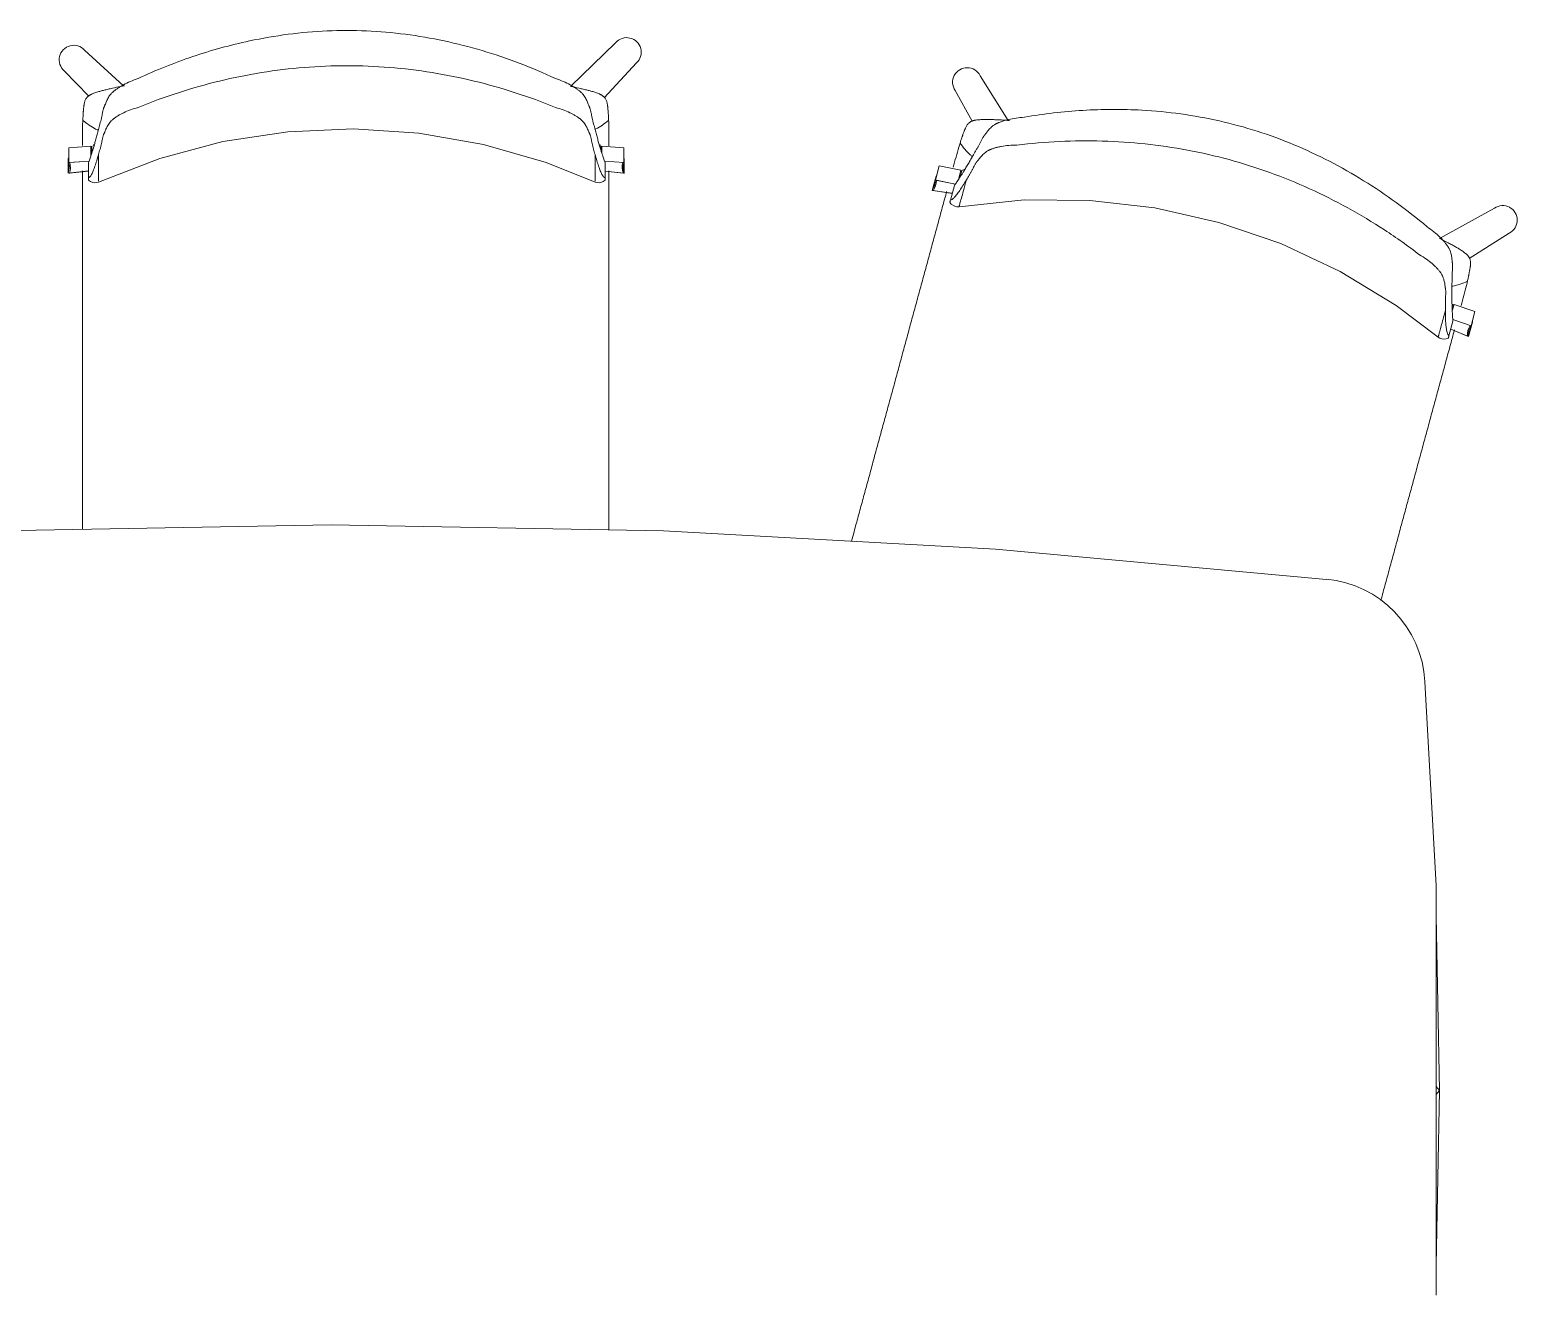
# Model space of a CAD drawing. Header units: millimetres. Extents: x 90978 to 295199, y -4084 to 97293.
# Drawn here: x 180980 to 182321, y 18330 to 19471 of the extents above; entities that cross this region are included whole.
import ezdxf

# ---------------------------------------------------------------- set-up
doc = ezdxf.new("R2010")
doc.units = ezdxf.units.MM
doc.header["$MEASUREMENT"] = 0
doc.layers.get('0').update_dxf_attribs({"linetype": 'CONTINUOUS'})
for name, color, linetype, lineweight in [('A-DETL-THIN', 8, 'CONTINUOUS', 9), ('G-IMPT', 8, 'CONTINUOUS', 9), ('I-FURN', 8, 'CONTINUOUS', 9)]:
    doc.layers.add(name, color=color, linetype=linetype, lineweight=lineweight)

# ---------------------------------------------------------------- blocks, each defined once
blk = doc.blocks.new('Synergy Type 3 - Desk Type 3_dwg_Family - 580997-310579-_3D_-V208-Level 0')
at = {"layer": 'G-IMPT'}
for p, q in [((-408.5, 2137.6), (-251.1, 2140.5)), ((-251.1, 2140.5), (-254.6, 2137.6)), ((-251.1, 2140.5), (-93.6, 2137.6)), ((-251.1, 2140.5), (-247.5, 2137.6))]:
    blk.add_line(p, q, dxfattribs=at)

msp = doc.modelspace()

# ---------------------------------------------------------------- linework, layer by layer
at = {"layer": 'A-DETL-THIN'}
for p, q in [((181251.3, 19025), (180951.6, 19019.5)), ((181551.1, 19019.5), (181251.3, 19025)), ((181850.4, 19003.1), (181551.1, 19019.5)), ((182148.9, 18975.8), (181850.4, 19003.1)), ((182247.9, 18699.5), (182237.7, 18883.8)), ((182247.9, 18330.5), (182247.9, 18699.5))]:
    msp.add_line(p, q, dxfattribs=at)
msp.add_arc((182140, 18878.4), 97.9, 3.1643, 84.7818, dxfattribs=at)
at = {"layer": 'I-FURN'}
for p, q in [((181064, 19420.6), (181028.9, 19452.8)), ((181507.9, 19459.5), (181467.2, 19420.1)), ((181497.6, 19409.8), (181526.6, 19441.3)), ((181010.7, 19434.1), (181032.8, 19411.3)), ((181862, 19389.4), (181836.6, 19429.7)), ((181814.1, 19416.5), (181829.5, 19388.7)), ((181153.8, 19370.4), (181212.3, 19379.3)), ((181212.3, 19379.3), (181271.4, 19381.9)), ((181271.4, 19381.9), (181330.4, 19378.1)), ((181330.4, 19378.1), (181388.6, 19367.9)), ((181014.7, 19364.8), (181034.6, 19366.2)), ((181014.7, 19351.5), (181014.7, 19364.8)), ((181034.6, 19366.2), (181034.6, 19357.4)), ((181035.5, 19366.2), (181035.5, 19360.3)), ((181096.7, 19355.2), (181153.8, 19370.4)), ((181388.6, 19367.9), (181445.4, 19351.4)), ((181494.5, 19363.2), (181494.5, 19366.2)), ((181495.4, 19366.2), (181515.3, 19364.8)), ((181495.4, 19360.3), (181495.4, 19366.2)), ((181515.3, 19364.8), (181515.3, 19351.5)), ((181014.3, 19355.1), (181014.3, 19341.8)), ((181033, 19352.8), (181014.7, 19351.5)), ((181033, 19352.7), (181015.6, 19351.5)), ((181032.5, 19351.2), (181032.5, 19337.6)), ((181041.6, 19333.9), (181096.7, 19355.2)), ((181445.4, 19351.4), (181489.3, 19333.9)), ((181515.3, 19351.5), (181497.9, 19352.7)), ((181498.5, 19351.2), (181498.5, 19337.6)), ((181515.6, 19341.8), (181515.6, 19355.1)), ((181796.3, 19335.7), (181799.8, 19348.6)), ((181799.8, 19348.6), (181819.3, 19344.7)), ((181819.3, 19344.7), (181817, 19336.2)), ((181820.2, 19344.4), (181818.7, 19338.7)), ((181014.3, 19341.8), (181032.5, 19344)), ((181015.3, 19341.8), (181032.5, 19343.8)), ((181034.2, 19334.3), (181032.5, 19335.5)), ((181036.4, 19333.5), (181034.2, 19334.3)), ((181037.9, 19333.3), (181036.4, 19333.5)), ((181039.8, 19333.4), (181037.9, 19333.3)), ((181041.6, 19333.9), (181039.8, 19333.4)), ((181489.3, 19333.9), (181491.2, 19333.4)), ((181491.2, 19333.4), (181493, 19333.3)), ((181493, 19333.3), (181494.5, 19333.5)), ((181494.5, 19333.5), (181496.7, 19334.3)), ((181496.7, 19334.3), (181498.5, 19335.5)), ((181498.5, 19343.8), (181515.6, 19341.8)), ((181498.5, 19343.7), (181514.7, 19341.8)), ((181796.9, 19339.3), (181793.4, 19326.4)), ((181814.3, 19332.1), (181796.3, 19335.7)), ((181814.2, 19332), (181797.2, 19335.5)), ((181813.4, 19330.8), (181809.8, 19317.6)), ((181793.4, 19326.4), (181811.4, 19323.8)), ((181794.3, 19326.2), (181811.4, 19323.6)), ((181817.6, 19311.7), (181876.4, 19317.8)), ((181876.4, 19317.8), (181935.5, 19317.4)), ((181935.5, 19317.4), (181994.2, 19310.7)), ((181810.6, 19314), (181809.2, 19315.6)), ((181812.5, 19312.7), (181810.6, 19314)), ((181813.9, 19312.1), (181812.5, 19312.7)), ((181815.7, 19311.7), (181813.9, 19312.1)), ((181817.6, 19311.7), (181815.7, 19311.7)), ((181994.2, 19310.7), (182051.9, 19297.6)), ((182300.5, 19310.4), (182250.9, 19283)), ((182051.9, 19297.6), (182107.9, 19278.4)), ((182107.9, 19278.4), (182161.4, 19253.3)), ((182277.6, 19265.1), (182313.8, 19287.9)), ((182161.4, 19253.3), (182211.9, 19222.5)), ((182262.3, 19221), (182263.1, 19223.9)), ((182262.4, 19217.9), (182264, 19223.6)), ((182264, 19223.6), (182282.8, 19217.1)), ((182211.9, 19222.5), (182249.7, 19194.1)), ((182279.3, 19204.2), (182262.9, 19209.9)), ((182282.8, 19217.1), (182279.3, 19204.2)), ((182263, 19208.4), (182259.4, 19195.2)), ((182261, 19201.3), (182277.1, 19194.8)), ((182261, 19201.2), (182276.2, 19195)), ((182277.1, 19194.8), (182280.6, 19207.6)), ((182249.7, 19194.1), (182251.3, 19193.2)), ((182251.3, 19193.2), (182253.1, 19192.6)), ((182253.1, 19192.6), (182254.6, 19192.4)), ((182254.6, 19192.4), (182256.8, 19192.5)), ((182256.8, 19192.5), (182258.9, 19193.2))]:
    msp.add_line(p, q, dxfattribs=at)
for centre, start, end in [((181019.2, 19444.1), 41.9896, 229.6059), ((181517.9, 19451), 311.9662, 139.5824), ((181824.9, 19423.9), 26.7636, 214.3798), ((182307.9, 19299.6), 296.7401, 124.3564)]:
    msp.add_arc(centre, 13.1, start, end, dxfattribs=at)
for centre, major_axis, start_param, end_param in [((180997.8, 19360.5), (-17.4, 0), 2.819103, 2.902745), ((180997.8, 19347.2), (-17.4, 0), 2.819103, 3.398599), ((180998.8, 19347.1), (-17.4, 0), 2.819103, 3.398599), ((181531.2, 19347.2), (-17.4, 0), 6.026179, 6.605675), ((181532.1, 19347.1), (-17.4, 0), 6.026179, 6.605675), ((181532.1, 19360.5), (-17.4, 0), 0.238848, 0.322489), ((181778.9, 19336), (-16.8, 4.6), 2.819103, 3.398599), ((181779.8, 19335.7), (-16.8, 4.6), 2.819103, 3.398599), ((181782.4, 19348.8), (-16.8, 4.6), 2.819103, 2.902745), ((182293.5, 19195.9), (-16.8, 4.6), 6.026179, 6.605675), ((182294.4, 19195.6), (-16.8, 4.6), 6.026179, 6.605675), ((182297.9, 19208.5), (-16.8, 4.6), 0.238848, 0.322489)]:
    msp.add_ellipse(centre, major_axis=major_axis, ratio=0.978487, start_param=start_param, end_param=end_param, dxfattribs=at)
for points, knots in [([(181077.3, 19427.3), (181093.4, 19434.8), (181126.2, 19448), (181183.2, 19463.7), (181247.7, 19472.2), (181318.6, 19469.1), (181376.4, 19456.6), (181421.2, 19441.5), (181442.9, 19432.3), (181453.6, 19427.3)], [-1, -1, -1, -1, -0.863636, -0.727273, -0.545455, -0.363636, -0.181818, -0.090909, 0, 0, 0, 0]), ([(181453.6, 19401.2), (181441.7, 19406.1), (181417.5, 19414.9), (181367.9, 19429), (181304.2, 19439.3), (181226.7, 19439.3), (181163, 19429), (181113.4, 19414.9), (181089.3, 19406.1), (181077.3, 19401.2)], [-1, -1, -1, -1, -0.9, -0.8, -0.6, -0.4, -0.2, -0.1, 0, 0, 0, 0]), ([(181034.9, 19358.4), (181035.6, 19360.2), (181036.6, 19363.5), (181038.1, 19368.5), (181039.2, 19372.6), (181040.4, 19376.8), (181041.5, 19381.3), (181042.6, 19385.4), (181043.5, 19388.7), (181044.1, 19390.9), (181044.5, 19392.6), (181044.8, 19394.3), (181045, 19395.9), (181045.4, 19397.7), (181045.7, 19399), (181046.1, 19400.2), (181046.4, 19401.1), (181046.6, 19401.6), (181046.8, 19401.9), (181046.9, 19402.3), (181047.1, 19402.8), (181047.5, 19403.7), (181048, 19405.1), (181048.7, 19406.7), (181049.5, 19408.4), (181050.4, 19410.1), (181051.5, 19411.8), (181052.7, 19413.3), (181053.6, 19414.2), (181054.2, 19414.8), (181054.7, 19415.2), (181055.1, 19415.6), (181055.8, 19416.2), (181057, 19417.1), (181058.9, 19418.5), (181061.4, 19420.1), (181065, 19422.1), (181070.1, 19424.6), (181074.8, 19426.4), (181077.3, 19427.3)], [0, 0, 0, 0, 0.142857, 0.214286, 0.285714, 0.357143, 0.428571, 0.5, 0.535714, 0.571429, 0.589286, 0.607143, 0.642857, 0.660714, 0.678571, 0.696429, 0.705357, 0.709821, 0.714286, 0.71875, 0.723214, 0.732143, 0.75, 0.767857, 0.785714, 0.803571, 0.821429, 0.839286, 0.848214, 0.852679, 0.857143, 0.861607, 0.866071, 0.875, 0.892857, 0.910714, 0.928571, 0.964286, 1, 1, 1, 1]), ([(181453.6, 19427.3), (181456.1, 19426.4), (181460.9, 19424.6), (181466, 19422.1), (181469.6, 19420.1), (181472, 19418.5), (181473.9, 19417.1), (181475.1, 19416.2), (181475.8, 19415.6), (181476.3, 19415.2), (181476.7, 19414.8), (181477.3, 19414.2), (181478.3, 19413.3), (181479.4, 19411.8), (181480.5, 19410.1), (181481.5, 19408.4), (181482.2, 19406.7), (181482.9, 19405.1), (181483.4, 19403.7), (181483.8, 19402.8), (181484, 19402.3), (181484.2, 19401.9), (181484.3, 19401.6), (181484.5, 19401.1), (181484.8, 19400.2), (181485.2, 19399), (181485.5, 19397.7), (181485.9, 19395.9), (181486.2, 19394.3), (181486.5, 19392.6), (181486.8, 19391.3), (181487.1, 19390), (181487.5, 19388.3), (181488.3, 19385.4), (181489.4, 19381.3), (181490.6, 19376.8), (181491.7, 19372.6), (181492.8, 19368.5), (181493.9, 19364.7), (181495, 19361.3), (181495.7, 19359.3), (181496, 19358.4)], [0, 0, 0, 0, 0.035714, 0.071429, 0.089286, 0.107143, 0.125, 0.133929, 0.138393, 0.142857, 0.147321, 0.151786, 0.160714, 0.178571, 0.196429, 0.214286, 0.232143, 0.25, 0.267857, 0.276786, 0.28125, 0.285714, 0.290179, 0.294643, 0.303571, 0.321429, 0.339286, 0.357143, 0.392857, 0.410714, 0.428571, 0.446429, 0.464286, 0.5, 0.571429, 0.642857, 0.714286, 0.785714, 0.857143, 0.928571, 1, 1, 1, 1]), ([(181027.4, 19389.5), (181027.4, 19390.6), (181027.5, 19392.3), (181027.7, 19394.2), (181027.7, 19395.3), (181027.8, 19396.2), (181027.8, 19397), (181027.9, 19398), (181028, 19399.2), (181028.1, 19400.4), (181028.2, 19401.3), (181028.3, 19401.8), (181028.3, 19402.2), (181028.4, 19402.6), (181028.4, 19403.1), (181028.6, 19404), (181028.8, 19405.2), (181029.1, 19406.5), (181029.5, 19407.8), (181030.2, 19409), (181031.1, 19410.2), (181032, 19411.1), (181032.9, 19411.7), (181033.6, 19412.2), (181034.3, 19412.6), (181035.3, 19413.1), (181036.6, 19413.6), (181038.3, 19414.3), (181040, 19414.9), (181041.8, 19415.4), (181043.4, 19415.9), (181044.9, 19416.3), (181046.6, 19416.7), (181048.4, 19417.2), (181050.9, 19417.8), (181055.3, 19418.8), (181059.1, 19419.6), (181061.4, 19420.1)], [0, 0, 0, 0, 0.0625, 0.09375, 0.109375, 0.125, 0.140625, 0.15625, 0.1875, 0.21875, 0.234375, 0.242188, 0.25, 0.257812, 0.265625, 0.28125, 0.3125, 0.34375, 0.375, 0.40625, 0.4375, 0.46875, 0.484375, 0.5, 0.515625, 0.53125, 0.5625, 0.59375, 0.625, 0.65625, 0.6875, 0.71875, 0.75, 0.78125, 0.8125, 0.875, 1, 1, 1, 1]), ([(181467.6, 19420.1), (181469.9, 19419.6), (181473.7, 19418.8), (181478.1, 19417.8), (181480.6, 19417.2), (181482.4, 19416.7), (181484.1, 19416.3), (181485.7, 19415.9), (181487.2, 19415.4), (181489, 19414.9), (181490.8, 19414.3), (181492.4, 19413.6), (181493.8, 19413.1), (181494.7, 19412.6), (181495.4, 19412.2), (181496.1, 19411.7), (181497, 19411.1), (181497.9, 19410.2), (181498.8, 19409), (181499.5, 19407.8), (181499.9, 19406.5), (181500.2, 19405.2), (181500.5, 19404), (181500.6, 19403.1), (181500.7, 19402.6), (181500.7, 19402.2), (181500.8, 19401.8), (181500.8, 19401.3), (181500.9, 19400.4), (181501, 19399.2), (181501.1, 19398), (181501.2, 19397), (181501.2, 19396.2), (181501.3, 19395.3), (181501.4, 19394.2), (181501.5, 19392.3), (181501.6, 19390.6), (181501.6, 19389.5)], [0, 0, 0, 0, 0.125, 0.1875, 0.21875, 0.25, 0.28125, 0.3125, 0.34375, 0.375, 0.40625, 0.4375, 0.46875, 0.484375, 0.5, 0.515625, 0.53125, 0.5625, 0.59375, 0.625, 0.65625, 0.6875, 0.71875, 0.734375, 0.742188, 0.75, 0.757812, 0.765625, 0.78125, 0.8125, 0.84375, 0.859375, 0.875, 0.890625, 0.90625, 0.9375, 1, 1, 1, 1]), ([(181077.3, 19401.2), (181074.8, 19400.5), (181070.2, 19399), (181065.1, 19396.9), (181061.5, 19395.1), (181059.1, 19393.7), (181057.2, 19392.5), (181056, 19391.6), (181055.3, 19391.1), (181054.9, 19390.7), (181054.4, 19390.3), (181053.8, 19389.8), (181052.8, 19388.9), (181051.6, 19387.5), (181050.4, 19385.8), (181049.5, 19384.1), (181048.6, 19382.4), (181047.9, 19380.7), (181047.4, 19379.5), (181047, 19378.6), (181046.8, 19378.1), (181046.6, 19377.8), (181046.5, 19377.4), (181046.3, 19377), (181045.9, 19376.2), (181045.6, 19375.2), (181045.3, 19374), (181045, 19372.5), (181044.7, 19371.1), (181044.5, 19369.6), (181044.2, 19368.4), (181043.9, 19367.2), (181043.4, 19365.6), (181042.7, 19362.8), (181042, 19360.5), (181041.6, 19358.9)], [0, 0, 0, 0, 0.0625, 0.125, 0.15625, 0.1875, 0.21875, 0.234375, 0.242188, 0.25, 0.257812, 0.265625, 0.28125, 0.3125, 0.34375, 0.375, 0.40625, 0.4375, 0.46875, 0.484375, 0.492188, 0.5, 0.507812, 0.515625, 0.53125, 0.5625, 0.59375, 0.625, 0.6875, 0.71875, 0.75, 0.78125, 0.8125, 0.875, 1, 1, 1, 1]), ([(181489.3, 19358.9), (181488.9, 19360.5), (181488.2, 19362.8), (181487.5, 19365.6), (181487.1, 19367.2), (181486.7, 19368.4), (181486.5, 19369.6), (181486.2, 19371.1), (181486, 19372.5), (181485.6, 19374), (181485.3, 19375.2), (181485, 19376.2), (181484.7, 19377), (181484.5, 19377.4), (181484.3, 19377.8), (181484.1, 19378.1), (181483.9, 19378.6), (181483.5, 19379.5), (181483, 19380.7), (181482.3, 19382.4), (181481.5, 19384.1), (181480.5, 19385.8), (181479.3, 19387.5), (181478.1, 19388.9), (181477.1, 19389.8), (181476.5, 19390.3), (181476.1, 19390.7), (181475.6, 19391.1), (181474.9, 19391.6), (181473.7, 19392.5), (181471.8, 19393.7), (181469.4, 19395.1), (181465.8, 19396.9), (181460.7, 19399), (181456.1, 19400.5), (181453.6, 19401.2)], [0, 0, 0, 0, 0.125, 0.1875, 0.21875, 0.25, 0.28125, 0.3125, 0.375, 0.40625, 0.4375, 0.46875, 0.484375, 0.492188, 0.5, 0.507812, 0.515625, 0.53125, 0.5625, 0.59375, 0.625, 0.65625, 0.6875, 0.71875, 0.734375, 0.742188, 0.75, 0.757812, 0.765625, 0.78125, 0.8125, 0.84375, 0.875, 0.9375, 1, 1, 1, 1]), ([(181876.6, 19392.4), (181894.1, 19395.4), (181929.2, 19399.5), (181988.3, 19399.8), (182052.8, 19391), (182120.4, 19369.4), (182172.9, 19342.1), (182212.1, 19315.8), (182230.7, 19301.2), (182239.7, 19293.6)], [-1, -1, -1, -1, -0.863636, -0.727273, -0.545455, -0.363636, -0.181818, -0.090909, 0, 0, 0, 0]), ([(181027.4, 19389.5), (181029.3, 19388), (181033.1, 19385.1), (181037.8, 19382.3), (181040.6, 19380.9), (181041.4, 19380.6)], [0, 0, 0, 0, 0.02777778, 0.05555556, 0.06696683, 0.06696683, 0.06696683, 0.06696683]), ([(181489, 19381.2), (181489.3, 19381.4), (181491.7, 19382.6), (181496, 19385.1), (181499.8, 19388), (181501.6, 19389.5)], [0.93933321, 0.93933321, 0.93933321, 0.93933321, 0.94444444, 0.97222222, 1, 1, 1, 1]), ([(181817.6, 19337), (181818.7, 19338.7), (181820.6, 19341.5), (181823.3, 19346), (181825.5, 19349.6), (181827.7, 19353.4), (181830, 19357.4), (181832.1, 19361.1), (181833.8, 19364.1), (181834.9, 19366), (181835.8, 19367.5), (181836.5, 19369.1), (181837.2, 19370.6), (181838, 19372.2), (181838.7, 19373.4), (181839.4, 19374.5), (181839.9, 19375.2), (181840.2, 19375.6), (181840.5, 19376), (181840.7, 19376.3), (181841.1, 19376.7), (181841.7, 19377.5), (181842.5, 19378.6), (181843.6, 19380.1), (181844.8, 19381.5), (181846.1, 19382.9), (181847.6, 19384.3), (181849.1, 19385.3), (181850.3, 19386), (181851, 19386.4), (181851.6, 19386.7), (181852.2, 19387), (181852.9, 19387.3), (181854.3, 19387.9), (181856.5, 19388.7), (181859.3, 19389.6), (181863.3, 19390.6), (181868.9, 19391.7), (181874, 19392.2), (181876.6, 19392.4)], [0, 0, 0, 0, 0.142857, 0.214286, 0.285714, 0.357143, 0.428571, 0.5, 0.535714, 0.571429, 0.589286, 0.607143, 0.642857, 0.660714, 0.678571, 0.696429, 0.705357, 0.709821, 0.714286, 0.71875, 0.723214, 0.732143, 0.75, 0.767857, 0.785714, 0.803571, 0.821429, 0.839286, 0.848214, 0.852679, 0.857143, 0.861607, 0.866071, 0.875, 0.892857, 0.910714, 0.928571, 0.964286, 1, 1, 1, 1]), ([(181818.5, 19369.1), (181818.9, 19370.1), (181819.4, 19371.7), (181820, 19373.5), (181820.4, 19374.6), (181820.6, 19375.4), (181820.9, 19376.1), (181821.2, 19377.1), (181821.6, 19378.2), (181822.1, 19379.4), (181822.4, 19380.2), (181822.6, 19380.7), (181822.7, 19381.1), (181822.9, 19381.4), (181823.1, 19381.9), (181823.5, 19382.7), (181824, 19383.8), (181824.7, 19385), (181825.4, 19386.1), (181826.3, 19387.1), (181827.5, 19388), (181828.7, 19388.7), (181829.7, 19389.1), (181830.5, 19389.3), (181831.2, 19389.5), (181832.3, 19389.7), (181833.7, 19389.9), (181835.5, 19390.1), (181837.4, 19390.2), (181839.2, 19390.3), (181840.9, 19390.3), (181842.5, 19390.3), (181844.2, 19390.3), (181846.1, 19390.3), (181848.6, 19390.2), (181853.2, 19390), (181857, 19389.8), (181859.4, 19389.7)], [0, 0, 0, 0, 0.0625, 0.09375, 0.109375, 0.125, 0.140625, 0.15625, 0.1875, 0.21875, 0.234375, 0.242188, 0.25, 0.257812, 0.265625, 0.28125, 0.3125, 0.34375, 0.375, 0.40625, 0.4375, 0.46875, 0.484375, 0.5, 0.515625, 0.53125, 0.5625, 0.59375, 0.625, 0.65625, 0.6875, 0.71875, 0.75, 0.78125, 0.8125, 0.875, 1, 1, 1, 1]), ([(182232.8, 19268.4), (182222.6, 19276.3), (182201.6, 19291.1), (182157.4, 19317.7), (182098.7, 19344.4), (182023.9, 19364.8), (181959.7, 19371.5), (181908.2, 19371), (181882.6, 19368.8), (181869.8, 19367.3)], [-1, -1, -1, -1, -0.9, -0.8, -0.6, -0.4, -0.2, -0.1, 0, 0, 0, 0]), ([(181041.6, 19334.6), (181041.6, 19334.9), (181041.6, 19335.5), (181041.6, 19337.5), (181041.6, 19341.4), (181041.6, 19348.6), (181041.6, 19355.1), (181041.6, 19358.9)], [0.4444444, 0.4444444, 0.4444444, 0.4444444, 0.5138889, 0.5833333, 0.7222222, 0.8611111, 1, 1, 1, 1]), ([(181489.3, 19358.9), (181489.3, 19355.9), (181489.3, 19350.5), (181489.3, 19344.1), (181489.3, 19339.4), (181489.3, 19336.7), (181489.3, 19335.3), (181489.3, 19334.8), (181489.3, 19334.6)], [0, 0, 0, 0, 0.1111111, 0.2222222, 0.3333333, 0.4444444, 0.5, 0.5555556, 0.5555556, 0.5555556, 0.5555556]), ([(181818.5, 19369.1), (181819.9, 19367.1), (181822.8, 19363.3), (181826.6, 19359.4), (181829, 19357.3), (181829.7, 19356.8)], [0, 0, 0, 0, 0.02777778, 0.05555556, 0.06696683, 0.06696683, 0.06696683, 0.06696683]), ([(181869.8, 19367.3), (181867.2, 19367.2), (181862.3, 19367), (181856.9, 19366.3), (181852.9, 19365.5), (181850.2, 19364.8), (181848.1, 19364.1), (181846.7, 19363.6), (181845.9, 19363.3), (181845.3, 19363), (181844.8, 19362.8), (181844.1, 19362.4), (181842.9, 19361.8), (181841.4, 19360.7), (181839.8, 19359.4), (181838.4, 19358), (181837.2, 19356.6), (181836, 19355.2), (181835.2, 19354.1), (181834.6, 19353.4), (181834.2, 19353), (181834, 19352.7), (181833.7, 19352.4), (181833.4, 19352), (181832.9, 19351.3), (181832.3, 19350.4), (181831.7, 19349.4), (181831, 19348), (181830.4, 19346.7), (181829.8, 19345.3), (181829.2, 19344.3), (181828.6, 19343.2), (181827.7, 19341.8), (181826.3, 19339.3), (181825, 19337.2), (181824.2, 19335.8)], [0, 0, 0, 0, 0.0625, 0.125, 0.15625, 0.1875, 0.21875, 0.234375, 0.242188, 0.25, 0.257812, 0.265625, 0.28125, 0.3125, 0.34375, 0.375, 0.40625, 0.4375, 0.46875, 0.484375, 0.492188, 0.5, 0.507812, 0.515625, 0.53125, 0.5625, 0.59375, 0.625, 0.6875, 0.71875, 0.75, 0.78125, 0.8125, 0.875, 1, 1, 1, 1]), ([(181027.2, 19021), (181027.2, 19022.7), (181027.2, 19029.4), (181027.2, 19040.9), (181027.2, 19055.6), (181027.2, 19070.4), (181027.2, 19085.6), (181027.2, 19101), (181027.2, 19116.1), (181027.2, 19128.7), (181027.2, 19138.8), (181027.2, 19146.4), (181027.2, 19154), (181027.2, 19164.1), (181027.2, 19176.4), (181027.2, 19188.8), (181027.2, 19198.7), (181027.2, 19206.3), (181027.2, 19213.9), (181027.2, 19223.9), (181027.2, 19236.3), (181027.2, 19248.8), (181027.2, 19258.9), (181027.2, 19266.6), (181027.2, 19274.2), (181027.2, 19284.3), (181027.2, 19296.8), (181027.2, 19311.8), (181027.2, 19327.3), (181027.2, 19338), (181027.2, 19343.6), (181027.2, 19344.1)], [-0.8699146, -0.8699146, -0.8699146, -0.8699146, -0.8571429, -0.8214286, -0.7857143, -0.75, -0.7142857, -0.6785714, -0.6428571, -0.6071429, -0.5892857, -0.5714286, -0.5535714, -0.5357143, -0.5, -0.4642857, -0.4464286, -0.4285714, -0.4107143, -0.3928571, -0.3571429, -0.3214286, -0.3035714, -0.2857143, -0.2678571, -0.25, -0.2142857, -0.1785714, -0.1428571, -0.1071429, -0.103964, -0.103964, -0.103964, -0.103964]), ([(181501.8, 19344.1), (181501.8, 19343.4), (181501.8, 19340.2), (181501.8, 19334.3), (181501.8, 19326.5), (181501.8, 19318.8), (181501.8, 19308.7), (181501.8, 19296.3), (181501.8, 19284.1), (181501.8, 19274.2), (181501.8, 19266.6), (181501.8, 19259), (181501.8, 19248.9), (181501.8, 19236.5), (181501.8, 19221.6), (181501.8, 19206.5), (181501.8, 19191.3), (181501.8, 19176.3), (181501.8, 19163.8), (181501.8, 19153.7), (181501.8, 19146.1), (181501.8, 19138.5), (181501.8, 19128.4), (181501.8, 19116), (181501.8, 19103.5), (181501.8, 19093.4), (181501.8, 19085.8), (181501.8, 19078.2), (181501.8, 19068.2), (181501.8, 19055.8), (181501.8, 19041.2), (181501.8, 19029.4), (181501.8, 19022.5), (181501.8, 19020.5)], [-0.8977274, -0.8977274, -0.8977274, -0.8977274, -0.8928571, -0.875, -0.8571429, -0.8392857, -0.8214286, -0.7857143, -0.75, -0.7321429, -0.7142857, -0.6964286, -0.6785714, -0.6428571, -0.6071429, -0.5714286, -0.5357143, -0.5, -0.4642857, -0.4464286, -0.4285714, -0.4107143, -0.3928571, -0.3571429, -0.3214286, -0.3035714, -0.2857143, -0.2678571, -0.25, -0.2142857, -0.1785714, -0.1428571, -0.1282246, -0.1282246, -0.1282246, -0.1282246]), ([(181822.9, 19345.3), (181822.4, 19345.2), (181821.4, 19344.9), (181820.6, 19344.5), (181820.2, 19344.3)], [-0.5281276, -0.5281276, -0.5281276, -0.5281276, -0.3333333, -0.1189454, -0.1189454, -0.1189454, -0.1189454]), ([(181032.5, 19337.6), (181032.5, 19337), (181032.5, 19336.2), (181032.5, 19335.5), (181032.5, 19335.4), (181032.5, 19336.1), (181032.5, 19336.8), (181032.5, 19337.2)], [0, 0, 0, 0, 0.125, 0.25, 0.375, 0.5, 0.5837817, 0.5837817, 0.5837817, 0.5837817]), ([(181498.5, 19337.2), (181498.5, 19336.9), (181498.5, 19336.1), (181498.5, 19335.4), (181498.5, 19335.5), (181498.5, 19336.2), (181498.5, 19337), (181498.5, 19337.6)], [0.4171888, 0.4171888, 0.4171888, 0.4171888, 0.5, 0.625, 0.75, 0.875, 1, 1, 1, 1]), ([(181817.6, 19311.7), (181817.6, 19311.7), (181817.6, 19311.9), (181817.8, 19312.4), (181818, 19313.2), (181818.5, 19315.2), (181819.6, 19318.9), (181821.5, 19325.9), (181823.2, 19332.2), (181824.2, 19335.8)], [0.3374293, 0.3374293, 0.3374293, 0.3374293, 0.3888889, 0.4444444, 0.5138889, 0.5833333, 0.7222222, 0.8611111, 1, 1, 1, 1]), ([(181720.6, 19010.3), (181721.4, 19013.1), (181723.4, 19020.6), (181726.8, 19032.8), (181730.6, 19046.9), (181734.5, 19061.2), (181738.5, 19075.9), (181742.5, 19090.7), (181746.5, 19105.3), (181749.8, 19117.4), (181752.5, 19127.2), (181754.5, 19134.6), (181756.5, 19141.9), (181759.1, 19151.6), (181762.4, 19163.5), (181765.6, 19175.4), (181768.2, 19185), (181770.2, 19192.3), (181772.2, 19199.7), (181774.8, 19209.3), (181778.1, 19221.3), (181781.4, 19233.3), (181784, 19243.1), (181786, 19250.5), (181788, 19257.9), (181790.7, 19267.6), (181794, 19279.6), (181797.9, 19294.2), (181802, 19309.1), (181804.8, 19319.4), (181806.3, 19324.8), (181806.4, 19325.3)], [-0.8779711, -0.8779711, -0.8779711, -0.8779711, -0.8571429, -0.8214286, -0.7857143, -0.75, -0.7142857, -0.6785714, -0.6428571, -0.6071429, -0.5892857, -0.5714286, -0.5535714, -0.5357143, -0.5, -0.4642857, -0.4464286, -0.4285714, -0.4107143, -0.3928571, -0.3571429, -0.3214286, -0.3035714, -0.2857143, -0.2678571, -0.25, -0.2142857, -0.1785714, -0.1428571, -0.1071429, -0.103964, -0.103964, -0.103964, -0.103964]), ([(181809.8, 19317.6), (181809.6, 19317.1), (181809.4, 19316.3), (181809.2, 19315.7), (181809.2, 19315.6), (181809.4, 19316.2), (181809.6, 19316.9), (181809.7, 19317.3)], [0, 0, 0, 0, 0.125, 0.25, 0.375, 0.5, 0.5837817, 0.5837817, 0.5837817, 0.5837817]), ([(182239.7, 19293.6), (182241.9, 19292.1), (182246, 19289.1), (182250.2, 19285.3), (182253.2, 19282.4), (182255.2, 19280.2), (182256.6, 19278.4), (182257.5, 19277.2), (182258, 19276.5), (182258.4, 19276), (182258.7, 19275.5), (182259.1, 19274.8), (182259.8, 19273.6), (182260.5, 19271.9), (182261.2, 19269.9), (182261.6, 19268), (182261.9, 19266.2), (182262.1, 19264.4), (182262.3, 19263), (182262.4, 19262), (182262.4, 19261.5), (182262.5, 19261.1), (182262.6, 19260.7), (182262.6, 19260.2), (182262.7, 19259.2), (182262.7, 19258), (182262.7, 19256.6), (182262.6, 19254.9), (182262.4, 19253.2), (182262.3, 19251.4), (182262.2, 19250.1), (182262.2, 19248.8), (182262.2, 19247), (182262.2, 19244), (182262.1, 19239.8), (182262.1, 19235.2), (182262.1, 19230.8), (182262.1, 19226.5), (182262.2, 19222.6), (182262.3, 19219.1), (182262.4, 19216.9), (182262.5, 19215.9)], [0, 0, 0, 0, 0.035714, 0.071429, 0.089286, 0.107143, 0.125, 0.133929, 0.138393, 0.142857, 0.147321, 0.151786, 0.160714, 0.178571, 0.196429, 0.214286, 0.232143, 0.25, 0.267857, 0.276786, 0.28125, 0.285714, 0.290179, 0.294643, 0.303571, 0.321429, 0.339286, 0.357143, 0.392857, 0.410714, 0.428571, 0.446429, 0.464286, 0.5, 0.571429, 0.642857, 0.714286, 0.785714, 0.857143, 0.928571, 1, 1, 1, 1]), ([(182251.3, 19283), (182253.4, 19281.9), (182256.8, 19280.1), (182260.9, 19278), (182263.1, 19276.8), (182264.7, 19275.8), (182266.2, 19275), (182267.6, 19274.2), (182269, 19273.3), (182270.6, 19272.3), (182272.1, 19271.3), (182273.6, 19270.2), (182274.7, 19269.3), (182275.5, 19268.6), (182276.1, 19268), (182276.6, 19267.4), (182277.3, 19266.5), (182278, 19265.4), (182278.5, 19264), (182278.8, 19262.7), (182278.9, 19261.4), (182278.9, 19260), (182278.8, 19258.8), (182278.7, 19257.9), (182278.6, 19257.4), (182278.5, 19257), (182278.5, 19256.6), (182278.4, 19256.1), (182278.3, 19255.2), (182278.1, 19254), (182277.8, 19252.8), (182277.6, 19251.8), (182277.5, 19251), (182277.3, 19250.2), (182277.1, 19249.1), (182276.7, 19247.2), (182276.3, 19245.6), (182276.1, 19244.5)], [0, 0, 0, 0, 0.125, 0.1875, 0.21875, 0.25, 0.28125, 0.3125, 0.34375, 0.375, 0.40625, 0.4375, 0.46875, 0.484375, 0.5, 0.515625, 0.53125, 0.5625, 0.59375, 0.625, 0.65625, 0.6875, 0.71875, 0.734375, 0.742188, 0.75, 0.757812, 0.765625, 0.78125, 0.8125, 0.84375, 0.859375, 0.875, 0.890625, 0.90625, 0.9375, 1, 1, 1, 1]), ([(182256.2, 19218.2), (182256.2, 19219.8), (182256.2, 19222.3), (182256.2, 19225.2), (182256.2, 19226.8), (182256.2, 19228.1), (182256.2, 19229.3), (182256.4, 19230.8), (182256.5, 19232.2), (182256.6, 19233.7), (182256.6, 19234.9), (182256.5, 19236), (182256.4, 19236.9), (182256.4, 19237.3), (182256.3, 19237.7), (182256.2, 19238.1), (182256.1, 19238.6), (182256, 19239.6), (182255.8, 19241), (182255.6, 19242.7), (182255.2, 19244.6), (182254.7, 19246.5), (182254, 19248.4), (182253.2, 19250.1), (182252.6, 19251.2), (182252.1, 19251.9), (182251.8, 19252.4), (182251.4, 19252.9), (182250.9, 19253.6), (182250, 19254.7), (182248.5, 19256.4), (182246.5, 19258.4), (182243.5, 19261.1), (182239.2, 19264.4), (182235.1, 19267.1), (182232.8, 19268.4)], [0, 0, 0, 0, 0.125, 0.1875, 0.21875, 0.25, 0.28125, 0.3125, 0.375, 0.40625, 0.4375, 0.46875, 0.484375, 0.492188, 0.5, 0.507812, 0.515625, 0.53125, 0.5625, 0.59375, 0.625, 0.65625, 0.6875, 0.71875, 0.734375, 0.742188, 0.75, 0.757812, 0.765625, 0.78125, 0.8125, 0.84375, 0.875, 0.9375, 1, 1, 1, 1]), ([(182261.7, 19239.8), (182262.1, 19239.9), (182264.7, 19240.4), (182269.5, 19241.8), (182273.9, 19243.5), (182276.1, 19244.5)], [0.93933321, 0.93933321, 0.93933321, 0.93933321, 0.94444444, 0.97222222, 1, 1, 1, 1]), ([(182256.2, 19218.2), (182255.4, 19215.3), (182254, 19210.1), (182252.3, 19204), (182251.1, 19199.4), (182250.4, 19196.8), (182250, 19195.4), (182249.8, 19194.7), (182249.7, 19194.3), (182249.7, 19194.1), (182249.7, 19194.1)], [0, 0, 0, 0, 0.1111111, 0.2222222, 0.3333333, 0.4444444, 0.5, 0.5555556, 0.6111111, 0.6625707, 0.6625707, 0.6625707, 0.6625707]), ([(182264.4, 19200.7), (182264.2, 19200), (182263.3, 19196.8), (182261.8, 19191.2), (182259.8, 19183.7), (182257.7, 19176.2), (182255.1, 19166.4), (182251.8, 19154.5), (182248.6, 19142.7), (182246, 19133.2), (182244, 19125.8), (182242, 19118.5), (182239.4, 19108.8), (182236.1, 19096.8), (182232.2, 19082.4), (182228.2, 19067.8), (182224.2, 19053.2), (182220.3, 19038.8), (182217, 19026.7), (182214.4, 19017), (182212.4, 19009.6), (182210.4, 19002.2), (182207.7, 18992.5), (182204.5, 18980.5), (182201.2, 18968.5), (182199, 18960.5), (182198.2, 18957.3), (182198, 18956.6)], [-0.8977274, -0.8977274, -0.8977274, -0.8977274, -0.8928571, -0.875, -0.8571429, -0.8392857, -0.8214286, -0.7857143, -0.75, -0.7321429, -0.7142857, -0.6964286, -0.6785714, -0.6428571, -0.6071429, -0.5714286, -0.5357143, -0.5, -0.4642857, -0.4464286, -0.4285714, -0.4107143, -0.3928571, -0.3571429, -0.3214286, -0.3035714, -0.2983492, -0.2983492, -0.2983492, -0.2983492]), ([(182259.3, 19194.9), (182259.2, 19194.5), (182259, 19193.8), (182258.8, 19193.2), (182258.9, 19193.3), (182259, 19193.9), (182259.3, 19194.7), (182259.4, 19195.2)], [0.4171888, 0.4171888, 0.4171888, 0.4171888, 0.5, 0.625, 0.75, 0.875, 1, 1, 1, 1])]:
    msp.add_open_spline(points, degree=3, knots=knots, dxfattribs=at)
for points in [[(181065.1, 19420.8), (181063.9, 19420.6), (181062.6, 19420.4), (181061.4, 19420.1)], [(181061.4, 19420.1), (181062.6, 19420.4), (181063.8, 19420.6), (181065, 19420.8)], [(181027.2, 19385.7), (181027.2, 19386.3), (181027.3, 19387.6), (181027.4, 19388.9), (181027.4, 19389.5)], [(181027.2, 19366.8), (181027.2, 19373.3), (181027.2, 19379.6), (181027.2, 19385.7)], [(181501.6, 19389.5), (181501.7, 19388.9), (181501.7, 19387.6), (181501.8, 19386.3), (181501.8, 19385.7)], [(181501.8, 19385.7), (181501.8, 19379.6), (181501.8, 19373.2), (181501.8, 19366.7)], [(181863.1, 19389.4), (181861.9, 19389.5), (181860.6, 19389.6), (181859.4, 19389.7)], [(181859.4, 19389.7), (181860.6, 19389.6), (181861.8, 19389.5), (181863, 19389.4)], [(181041.6, 19358.9), (181041, 19356.9), (181040, 19353), (181038.3, 19348.1), (181036.8, 19343.9), (181035.3, 19340.6), (181033.8, 19338.5), (181032.9, 19337.8), (181032.5, 19337.6)], [(181032.5, 19351.2), (181032.9, 19352.3), (181033.7, 19354.6), (181034.5, 19357), (181034.9, 19358.4)], [(181037.8, 19367.8), (181037.4, 19367.5), (181037, 19367.2), (181036.6, 19367)], [(181498.5, 19337.6), (181498, 19337.8), (181497.1, 19338.5), (181495.6, 19340.6), (181494.1, 19343.9), (181492.6, 19348.1), (181491, 19353), (181489.9, 19356.9), (181489.3, 19358.9)], [(181494.3, 19367), (181493.9, 19367.2), (181493.5, 19367.5), (181493.1, 19367.8)], [(181496, 19358.4), (181496.4, 19357), (181497.3, 19354.6), (181498.1, 19352.3), (181498.5, 19351.2)], [(181812.3, 19347.2), (181814.1, 19353.5), (181815.7, 19359.5), (181817.3, 19365.4)], [(181817.3, 19365.4), (181817.5, 19366), (181817.9, 19367.3), (181818.3, 19368.5), (181818.5, 19369.1)], [(181824.2, 19335.8), (181823.1, 19334), (181821.1, 19330.6), (181818.2, 19326.2), (181815.6, 19322.6), (181813.3, 19319.8), (181811.3, 19318.1), (181810.2, 19317.7), (181809.8, 19317.6)], [(181813.4, 19330.8), (181814, 19331.7), (181815.4, 19333.7), (181816.8, 19335.9), (181817.6, 19337)], [(182275.3, 19240.8), (182273.7, 19234.9), (182272, 19228.8), (182270.3, 19222.5)], [(182276.1, 19244.5), (182276, 19243.9), (182275.7, 19242.7), (182275.4, 19241.4), (182275.3, 19240.8)], [(182259.4, 19195.2), (182259, 19195.5), (182258.4, 19196.5), (182257.5, 19198.9), (182256.9, 19202.4), (182256.5, 19206.9), (182256.2, 19212.1), (182256.2, 19216.1), (182256.2, 19218.2)], [(182262.5, 19215.9), (182262.6, 19214.6), (182262.7, 19211.9), (182262.9, 19209.5), (182263, 19208.4)]]:
    msp.add_open_spline(points, degree=3, dxfattribs=at)

# ---------------------------------------------------------------- block references
at = {"rotation": 270.0000000000001}
msp.add_blockref('Synergy Type 3 - Desk Type 3_dwg_Family - 580997-310579-_3D_-V208-Level 0', (180110.3, 18263.9), dxfattribs=at)
msp.add_blockref('Synergy Type 3 - Desk Type 3_dwg_Family - 580997-310579-_3D_-V208-Level 0', (180110.3, 18263.9), dxfattribs=at)

doc.saveas('drawing.dxf')
